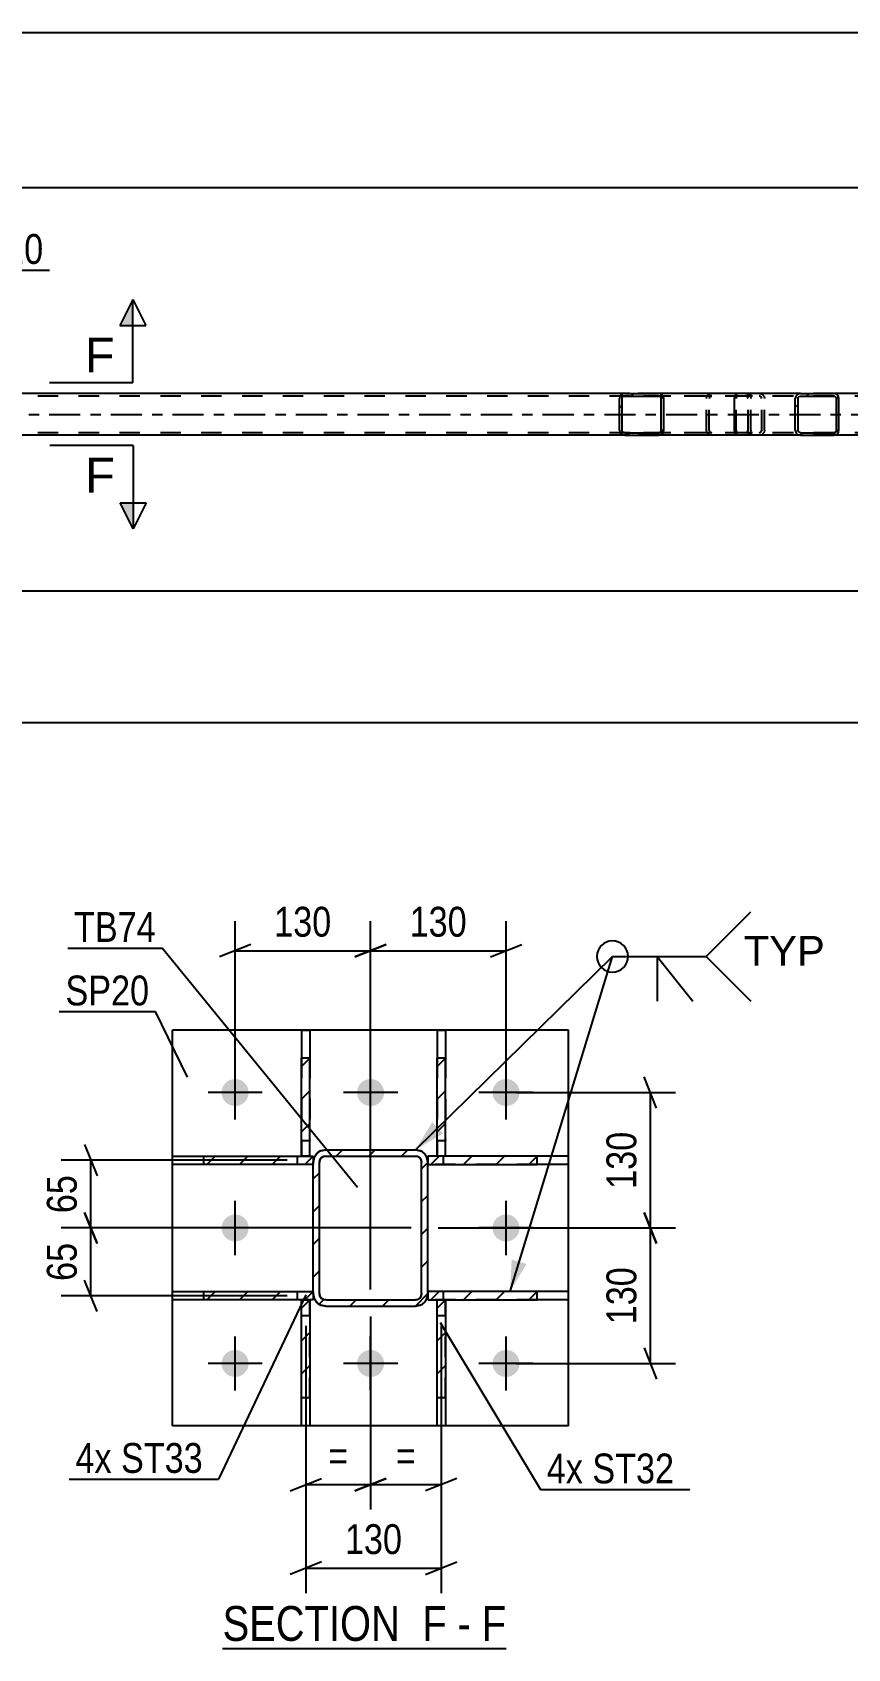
# Model space of a CAD drawing. Header units: millimetres. Extents: x 0 to 841, y 0 to 594.
# Drawn here: x 269.9 to 348.2, y 91.4 to 246.5 of the extents above; entities that cross this region are included whole.
import ezdxf

# ---------------------------------------------------------------- set-up
doc = ezdxf.new("R2010")
doc.units = ezdxf.units.MM
doc.linetypes.add('DXK_LINE_DOT2', pattern=[3.9198, 1.9599, -1.9599])
doc.linetypes.add('DXK_LINE_DOT3', pattern=[5.9187, 2.979, -0.9799, 0.9799, -0.9799])
doc.styles.add('Arial', font='ARIAL.TTF', dxfattribs={"height": 0.2})
doc.styles.add('Arial Narrow', font='ARIALN.TTF', dxfattribs={"height": 0.2})

# ---------------------------------------------------------------- blocks, each defined once
blk = doc.blocks.new('Unknown-122570622-17 - 3462')
at = {"color": 6, "linetype": 'Continuous'}
blk.add_line((288.17, 91.43), (315.39, 91.43), dxfattribs=at)
at = {"color": 0, "linetype": 'Continuous'}
for points in [[(306.28, 92.18), (306.28, 95.68), (288.17, 95.68), (288.17, 92.18)], [(309.67, 92.18), (309.67, 95.68), (307.33, 95.68), (307.33, 92.18)], [(311.99, 92.18), (311.99, 95.68), (310.72, 95.68), (310.72, 92.18)], [(315.39, 92.18), (315.39, 95.68), (313.04, 95.68), (313.04, 92.18)]]:
    blk.add_wipeout(points, dxfattribs=at)
at = {"color": 7, "linetype": 'Continuous', "style": 'Arial Narrow'}
for s, p in [('SECTION ', (288.17, 92.18)), ('F', (307.33, 92.18)), ('F', (313.04, 92.18)), ('-', (310.72, 92.18))]:
    blk.add_text(s, height=3.34, dxfattribs=at).set_placement(p)
blk = doc.blocks.new('Part-122570622-7239 - 7169')
at = {"linetype": 'Continuous'}
h = blk.add_hatch(dxfattribs=at)
h.set_pattern_fill('', scale=0.7, style=0, pattern_type=0)
h.set_pattern_definition([(45, (330.468, 211.5793), (-1.57154, 1.57154), [])])
h.paths.add_polyline_path([(330.51, 211.4), (330.47, 211.58), (330.36, 211.73), (330.19, 211.84), (330, 211.88), (326.76, 211.88), (326.57, 211.84), (326.4, 211.73), (326.29, 211.58), (326.25, 211.4), (326.25, 208.36), (326.29, 208.17), (326.4, 208.02), (326.57, 207.91), (326.76, 207.88), (330, 207.88), (330.19, 207.91), (330.36, 208.02), (330.47, 208.17), (330.51, 208.36)])
h.paths.add_polyline_path([(330.23, 208.26), (330.18, 208.19), (330.09, 208.13), (330, 208.12), (326.76, 208.12), (326.66, 208.13), (326.58, 208.19), (326.52, 208.26), (326.51, 208.36), (326.51, 211.4), (326.52, 211.49), (326.58, 211.57), (326.66, 211.62), (326.76, 211.64), (330, 211.64), (330.09, 211.62), (330.18, 211.57), (330.23, 211.49), (330.25, 211.4), (330.25, 208.36)])
at = {"color": 2, "linetype": 'Continuous'}
for p, q in [((326.29, 211.58), (326.25, 211.4)), ((326.25, 208.36), (326.25, 211.4)), ((326.51, 211.4), (326.52, 211.49)), ((326.51, 208.36), (326.51, 211.4)), ((326.52, 211.49), (326.58, 211.57)), ((326.76, 211.88), (326.57, 211.84)), ((326.58, 211.57), (326.66, 211.62)), ((326.66, 211.62), (326.76, 211.64)), ((326.76, 211.88), (330, 211.88)), ((326.76, 211.64), (330, 211.64)), ((337.58, 211.88), (330, 211.88)), ((330.19, 211.84), (330, 211.88)), ((330, 211.64), (330.09, 211.62)), ((330.09, 211.62), (330.18, 211.57)), ((330.18, 211.57), (330.23, 211.49)), ((330.23, 211.49), (330.25, 211.4)), ((330.25, 208.36), (330.25, 211.4)), ((330.51, 211.4), (330.47, 211.58)), ((330.51, 208.36), (330.51, 211.4)), ((326.25, 208.36), (326.29, 208.17)), ((326.52, 208.26), (326.51, 208.36)), ((326.58, 208.19), (326.52, 208.26)), ((326.57, 207.91), (326.76, 207.88)), ((326.66, 208.13), (326.58, 208.19)), ((326.76, 208.12), (326.66, 208.13)), ((326.76, 208.12), (330, 208.12)), ((326.76, 207.88), (330, 207.88)), ((330.09, 208.13), (330, 208.12)), ((330, 207.88), (330.19, 207.91)), ((337.58, 207.88), (330, 207.88)), ((330.18, 208.19), (330.09, 208.13)), ((330.23, 208.26), (330.18, 208.19)), ((330.25, 208.36), (330.23, 208.26)), ((330.47, 208.17), (330.51, 208.36))]:
    blk.add_line(p, q, dxfattribs=at)
at = {"color": 7, "linetype": 'DXK_LINE_DOT2'}
for p, q in [((330, 211.88), (326.76, 211.88)), ((338.35, 211.64), (326.76, 211.64)), ((334.6, 211.4), (334.64, 211.58)), ((334.6, 208.36), (334.6, 211.4)), ((334.87, 211.49), (334.85, 211.4)), ((334.85, 208.36), (334.85, 211.4)), ((334.93, 211.57), (334.87, 211.49)), ((334.91, 211.84), (335.11, 211.88)), ((334.93, 211.57), (334.95, 211.58)), ((334.95, 211.58), (335.01, 211.62)), ((335.01, 211.62), (335.11, 211.64)), ((338.35, 211.88), (337.58, 211.88)), ((338.35, 211.88), (338.54, 211.84)), ((338.44, 211.62), (338.35, 211.64)), ((338.53, 211.57), (338.44, 211.62)), ((338.58, 211.49), (338.53, 211.57)), ((338.6, 211.4), (338.58, 211.49)), ((338.6, 208.36), (338.6, 211.4)), ((338.82, 211.58), (338.86, 211.4)), ((338.86, 208.36), (338.86, 211.4)), ((338.35, 208.12), (326.76, 208.12)), ((330, 207.88), (326.76, 207.88)), ((334.64, 208.17), (334.6, 208.36)), ((334.85, 208.36), (334.87, 208.26)), ((334.87, 208.26), (334.93, 208.19)), ((335.11, 207.88), (334.91, 207.91)), ((334.93, 208.19), (334.95, 208.17)), ((334.95, 208.17), (335.01, 208.13)), ((335.01, 208.13), (335.11, 208.12)), ((338.35, 207.88), (337.58, 207.88)), ((338.35, 208.12), (338.44, 208.13)), ((338.54, 207.91), (338.35, 207.88)), ((338.44, 208.13), (338.53, 208.19)), ((338.53, 208.19), (338.58, 208.26)), ((338.58, 208.26), (338.6, 208.36)), ((338.86, 208.36), (338.82, 208.17))]:
    blk.add_line(p, q, dxfattribs=at)
at = {"color": 2, "linetype": 'Continuous'}
for centre, start, end in [((326.74, 211.37), 110.7583, 155.68), ((330.02, 211.37), 24.32, 69.2417), ((326.74, 208.38), 204.32, 249.2417), ((330.02, 208.38), 290.7583, 335.68)]:
    blk.add_arc(centre, 0.496, start, end, dxfattribs=at)
at = {"color": 7, "linetype": 'DXK_LINE_DOT2'}
for centre, start, end in [((335.09, 211.37), 110.7583, 155.68), ((338.36, 211.37), 24.32, 69.2417), ((335.09, 208.38), 204.32, 249.2417), ((338.36, 208.38), 290.7583, 335.68)]:
    blk.add_arc(centre, 0.496, start, end, dxfattribs=at)
blk = doc.blocks.new('Part-122570622-7320 - 7169')
at = {"color": 7, "linetype": 'DXK_LINE_DOT2'}
for p, q in [((774.13, 211.64), (111.73, 211.64)), ((346.82, 211.88), (326.76, 211.88)), ((774.13, 208.12), (111.73, 208.12)), ((346.82, 207.88), (326.76, 207.88))]:
    blk.add_line(p, q, dxfattribs=at)
at = {"color": 2, "linetype": 'Continuous'}
for p, q in [((326.76, 211.88), (261.69, 211.88)), ((411.9, 211.88), (346.82, 211.88)), ((326.76, 207.88), (261.69, 207.88)), ((411.9, 207.88), (346.82, 207.88))]:
    blk.add_line(p, q, dxfattribs=at)
at = {"color": 7, "linetype": 'DXK_LINE_DOT3'}
blk.add_line((111.73, 209.88), (774.13, 209.88), dxfattribs=at)
blk = doc.blocks.new('Part-122570622-7378 - 7169')
at = {"linetype": 'Continuous'}
h = blk.add_hatch(dxfattribs=at)
h.set_pattern_fill('', scale=0.7, style=0, pattern_type=0)
h.set_pattern_definition([(45, (347.286, 211.5793), (-1.57154, 1.57154), [])])
h.paths.add_polyline_path([(347.32, 211.4), (347.29, 211.58), (347.18, 211.73), (347.01, 211.84), (346.82, 211.88), (343.64, 211.88), (343.44, 211.84), (343.28, 211.73), (343.17, 211.58), (343.13, 211.4), (343.13, 208.36), (343.17, 208.17), (343.28, 208.02), (343.44, 207.91), (343.64, 207.88), (346.82, 207.88), (347.01, 207.91), (347.18, 208.02), (347.29, 208.17), (347.32, 208.36)])
h.paths.add_polyline_path([(347.05, 208.26), (347, 208.19), (346.92, 208.13), (346.82, 208.12), (343.64, 208.12), (343.54, 208.13), (343.46, 208.19), (343.41, 208.26), (343.39, 208.36), (343.39, 211.4), (343.41, 211.49), (343.46, 211.57), (343.54, 211.62), (343.64, 211.64), (346.82, 211.64), (346.92, 211.62), (347, 211.57), (347.05, 211.49), (347.07, 211.4), (347.07, 208.36)])
at = {"color": 2, "linetype": 'Continuous'}
for p, q in [((337.31, 211.4), (337.33, 211.58)), ((337.31, 208.36), (337.31, 211.4)), ((337.33, 211.58), (337.39, 211.73)), ((337.39, 211.73), (337.48, 211.84)), ((337.48, 211.84), (337.58, 211.88)), ((343.64, 211.88), (337.58, 211.88)), ((343.17, 211.58), (343.13, 211.4)), ((343.13, 208.36), (343.13, 211.4)), ((343.39, 211.4), (343.41, 211.49)), ((343.39, 208.36), (343.39, 211.4)), ((343.41, 211.49), (343.46, 211.57)), ((343.64, 211.88), (343.44, 211.84)), ((343.46, 211.57), (343.54, 211.62)), ((343.54, 211.62), (343.64, 211.64)), ((343.64, 211.88), (346.82, 211.88)), ((343.64, 211.64), (346.82, 211.64)), ((347.01, 211.84), (346.82, 211.88)), ((346.82, 211.64), (346.92, 211.62)), ((346.92, 211.62), (347, 211.57)), ((347, 211.57), (347.05, 211.49)), ((347.05, 211.49), (347.07, 211.4)), ((347.07, 208.36), (347.07, 211.4)), ((347.32, 211.4), (347.29, 211.58)), ((347.32, 208.36), (347.32, 211.4)), ((337.33, 208.17), (337.31, 208.36)), ((337.39, 208.02), (337.33, 208.17)), ((337.48, 207.91), (337.39, 208.02)), ((337.58, 207.88), (337.48, 207.91)), ((343.64, 207.88), (337.58, 207.88)), ((343.13, 208.36), (343.17, 208.17)), ((343.41, 208.26), (343.39, 208.36)), ((343.46, 208.19), (343.41, 208.26)), ((343.44, 207.91), (343.64, 207.88)), ((343.54, 208.13), (343.46, 208.19)), ((343.64, 208.12), (343.54, 208.13)), ((343.64, 208.12), (346.82, 208.12)), ((343.64, 207.88), (346.82, 207.88)), ((346.92, 208.13), (346.82, 208.12)), ((346.82, 207.88), (347.01, 207.91)), ((347, 208.19), (346.92, 208.13)), ((347.05, 208.26), (347, 208.19)), ((347.07, 208.36), (347.05, 208.26)), ((347.29, 208.17), (347.32, 208.36))]:
    blk.add_line(p, q, dxfattribs=at)
at = {"color": 7, "linetype": 'DXK_LINE_DOT2'}
for p, q in [((337.45, 211.49), (337.44, 211.4)), ((337.44, 208.36), (337.44, 211.4)), ((337.48, 211.57), (337.45, 211.49)), ((337.53, 211.62), (337.48, 211.57)), ((337.58, 211.64), (337.53, 211.62)), ((346.82, 211.64), (337.58, 211.64)), ((338.86, 211.64), (338.86, 211.88)), ((339.67, 211.88), (339.86, 211.84)), ((339.77, 211.62), (339.67, 211.64)), ((339.85, 211.57), (339.77, 211.62)), ((339.9, 211.49), (339.85, 211.57)), ((339.92, 211.4), (339.9, 211.49)), ((339.92, 208.36), (339.92, 211.4)), ((340.14, 211.58), (340.17, 211.4)), ((340.17, 208.36), (340.17, 211.4)), ((346.82, 211.88), (343.64, 211.88)), ((337.44, 208.36), (337.45, 208.26)), ((337.45, 208.26), (337.48, 208.19)), ((337.48, 208.19), (337.53, 208.13)), ((337.53, 208.13), (337.58, 208.12)), ((346.82, 208.12), (337.58, 208.12)), ((338.86, 207.88), (338.86, 208.12)), ((339.67, 208.12), (339.77, 208.13)), ((339.86, 207.91), (339.67, 207.88)), ((339.77, 208.13), (339.85, 208.19)), ((339.85, 208.19), (339.9, 208.26)), ((339.9, 208.26), (339.92, 208.36)), ((340.17, 208.36), (340.14, 208.17)), ((346.82, 207.88), (343.64, 207.88))]:
    blk.add_line(p, q, dxfattribs=at)
for centre, start, end in [((339.69, 211.38), 23.8494, 68.8059), ((339.69, 208.37), 291.1941, 336.1506)]:
    blk.add_arc(centre, 0.492, start, end, dxfattribs=at)
at = {"color": 2, "linetype": 'Continuous'}
for centre, start, end in [((343.62, 211.38), 111.1941, 156.1506), ((346.84, 211.38), 23.8494, 68.8059), ((343.62, 208.37), 203.8494, 248.8059), ((346.84, 208.37), 291.1941, 336.1506)]:
    blk.add_arc(centre, 0.492, start, end, dxfattribs=at)
blk = doc.blocks.new('Part-122570622-3595 - 3462')
at = {"linetype": 'Continuous'}
h = blk.add_hatch(dxfattribs=at)
h.set_pattern_fill('', scale=0.7, style=0, pattern_type=0)
h.set_pattern_definition([(45, (296.866, 138.696), (-1.57154, 1.57154), [])])
h.paths.add_polyline_path([(296.87, 137.9), (296.87, 138.7), (286.37, 138.7), (286.37, 137.9)])
at = {"color": 2, "linetype": 'Continuous'}
for p, q in [((283.37, 137.9), (283.37, 138.7)), ((283.37, 138.7), (286.37, 138.7)), ((286.37, 138.7), (296.87, 138.7)), ((286.37, 137.9), (286.37, 138.7)), ((296.87, 138.7), (296.87, 137.9)), ((286.37, 137.9), (283.37, 137.9)), ((296.87, 137.9), (286.37, 137.9))]:
    blk.add_line(p, q, dxfattribs=at)
at = {"color": 7, "linetype": 'DXK_LINE_DOT2'}
for p, q in [((286.37, 138.7), (296.87, 138.7)), ((295.37, 137.9), (295.37, 138.7)), ((296.87, 138.7), (296.87, 137.9)), ((296.87, 137.9), (286.37, 137.9))]:
    blk.add_line(p, q, dxfattribs=at)
blk = doc.blocks.new('Part-122570622-3542 - 3462')
at = {"color": 2, "linetype": 'Continuous'}
for p, q in [((283.37, 112.8), (283.37, 150.8)), ((321.37, 150.8), (283.37, 150.8)), ((321.37, 112.8), (321.37, 150.8)), ((321.37, 112.8), (283.37, 112.8))]:
    blk.add_line(p, q, dxfattribs=at)
blk = doc.blocks.new('Part-122570622-3485 - 3462')
at = {"linetype": 'Continuous'}
h = blk.add_hatch(dxfattribs=at)
h.set_pattern_fill('', scale=0.7, style=0, pattern_type=0)
h.set_pattern_definition([(45, (309.5505, 124.906), (-1.57154, 1.57154), [])])
h.paths.add_polyline_path([(309.55, 115.49), (309.55, 124.91), (308.75, 124.91), (308.75, 115.49)])
at = {"color": 7, "linetype": 'DXK_LINE_DOT2'}
for p, q in [((308.75, 123.41), (308.75, 124.91)), ((308.75, 124.91), (309.55, 124.91)), ((309.55, 115.49), (309.55, 124.91)), ((308.75, 123.41), (309.55, 123.41)), ((308.75, 115.49), (308.75, 123.41))]:
    blk.add_line(p, q, dxfattribs=at)
at = {"color": 2, "linetype": 'Continuous'}
for p, q in [((308.75, 115.49), (308.75, 124.91)), ((308.75, 124.91), (309.55, 124.91)), ((309.55, 124.91), (309.55, 115.49)), ((308.75, 112.8), (308.75, 115.49)), ((309.55, 115.49), (308.75, 115.49)), ((309.55, 115.49), (309.55, 112.8)), ((309.55, 112.8), (308.75, 112.8))]:
    blk.add_line(p, q, dxfattribs=at)
blk = doc.blocks.new('Part-122570622-3522 - 3462')
at = {"linetype": 'Continuous'}
h = blk.add_hatch(dxfattribs=at)
h.set_pattern_fill('', scale=0.7, style=0, pattern_type=0)
h.set_pattern_definition([(45, (318.3643, 138.6962), (-1.57154, 1.57154), [])])
h.paths.add_polyline_path([(318.36, 137.9), (318.36, 138.7), (307.87, 138.7), (307.87, 137.9)])
at = {"color": 7, "linetype": 'DXK_LINE_DOT2'}
for p, q in [((318.36, 138.7), (307.87, 138.7)), ((307.87, 138.7), (307.87, 137.9)), ((309.37, 137.9), (309.37, 138.7)), ((318.36, 137.9), (307.87, 137.9))]:
    blk.add_line(p, q, dxfattribs=at)
at = {"color": 2, "linetype": 'Continuous'}
for p, q in [((318.36, 138.7), (307.87, 138.7)), ((307.87, 138.7), (307.87, 137.9)), ((321.37, 138.7), (318.36, 138.7)), ((318.36, 137.9), (318.36, 138.7)), ((321.37, 137.9), (321.37, 138.7)), ((307.87, 137.9), (318.36, 137.9)), ((321.37, 137.9), (318.36, 137.9))]:
    blk.add_line(p, q, dxfattribs=at)
blk = doc.blocks.new('Part-122570622-3490 - 3462')
at = {"linetype": 'Continuous'}
h = blk.add_hatch(dxfattribs=at)
h.set_pattern_fill('', scale=0.7, style=0, pattern_type=0)
h.set_pattern_definition([(45, (296.551, 124.906), (-1.57154, 1.57154), [])])
h.paths.add_polyline_path([(296.55, 115.49), (296.55, 124.91), (295.75, 124.91), (295.75, 115.49)])
at = {"color": 7, "linetype": 'DXK_LINE_DOT2'}
for p, q in [((295.75, 123.41), (295.75, 124.91)), ((295.75, 124.91), (296.55, 124.91)), ((296.55, 115.49), (296.55, 124.91)), ((295.75, 123.41), (296.55, 123.41)), ((295.75, 115.49), (295.75, 123.41))]:
    blk.add_line(p, q, dxfattribs=at)
at = {"color": 2, "linetype": 'Continuous'}
for p, q in [((295.75, 115.49), (295.75, 124.91)), ((295.75, 124.91), (296.55, 124.91)), ((296.55, 124.91), (296.55, 115.49)), ((295.75, 112.8), (295.75, 115.49)), ((296.55, 115.49), (295.75, 115.49)), ((296.55, 115.49), (296.55, 112.8)), ((296.55, 112.8), (295.75, 112.8))]:
    blk.add_line(p, q, dxfattribs=at)
blk = doc.blocks.new('Part-122570622-3547 - 3462')
at = {"linetype": 'Continuous'}
h = blk.add_hatch(dxfattribs=at)
h.set_pattern_fill('', scale=0.7, style=0, pattern_type=0)
h.set_pattern_definition([(45, (307.866, 125.4987), (-1.57154, 1.57154), [])])
h.paths.add_polyline_path([(307.77, 125.04), (307.87, 125.5), (307.87, 138.1), (307.77, 138.56), (307.51, 138.95), (307.13, 139.21), (306.67, 139.3), (298.07, 139.3), (297.61, 139.21), (297.22, 138.95), (296.96, 138.56), (296.87, 138.1), (296.87, 125.5), (296.96, 125.04), (297.22, 124.65), (297.61, 124.39), (298.07, 124.3), (306.67, 124.3), (307.13, 124.39), (307.51, 124.65)])
h.paths.add_polyline_path([(306.9, 124.94), (306.67, 124.9), (298.07, 124.9), (297.84, 124.94), (297.64, 125.07), (297.51, 125.27), (297.47, 125.5), (297.47, 138.1), (297.51, 138.33), (297.64, 138.52), (297.84, 138.65), (298.07, 138.7), (306.67, 138.7), (306.9, 138.65), (307.09, 138.52), (307.22, 138.33), (307.27, 138.1), (307.27, 125.5), (307.22, 125.27), (307.09, 125.07)])
at = {"color": 7, "linetype": 'DXK_LINE_DOT2'}
for p, q in [((296.87, 138.1), (296.96, 138.56)), ((296.87, 125.5), (296.87, 138.1)), ((297.51, 138.33), (297.47, 138.1)), ((297.47, 125.5), (297.47, 138.1)), ((297.64, 138.52), (297.51, 138.33)), ((297.61, 139.21), (298.07, 139.3)), ((297.84, 138.65), (297.64, 138.52)), ((298.07, 138.7), (297.84, 138.65)), ((298.07, 139.3), (306.67, 139.3)), ((298.07, 138.7), (306.67, 138.7)), ((306.67, 139.3), (307.13, 139.21)), ((306.9, 138.65), (306.67, 138.7)), ((307.09, 138.52), (306.9, 138.65)), ((307.22, 138.33), (307.09, 138.52)), ((307.27, 138.1), (307.22, 138.33)), ((307.27, 125.5), (307.27, 138.1)), ((307.77, 138.56), (307.87, 138.1)), ((307.87, 125.5), (307.87, 138.1)), ((296.96, 125.04), (296.87, 125.5)), ((297.47, 125.5), (297.51, 125.27)), ((297.51, 125.27), (297.64, 125.07)), ((298.07, 124.3), (297.61, 124.39)), ((297.64, 125.07), (297.84, 124.94)), ((297.84, 124.94), (298.07, 124.9)), ((298.07, 124.9), (306.67, 124.9)), ((298.07, 124.3), (306.67, 124.3)), ((306.67, 124.9), (306.9, 124.94)), ((307.13, 124.39), (306.67, 124.3)), ((306.9, 124.94), (307.09, 125.07)), ((307.09, 125.07), (307.22, 125.27)), ((307.22, 125.27), (307.27, 125.5)), ((307.87, 125.5), (307.77, 125.04))]:
    blk.add_line(p, q, dxfattribs=at)
at = {"color": 2, "linetype": 'Continuous'}
for p, q in [((296.96, 138.56), (296.87, 138.1)), ((296.87, 125.5), (296.87, 138.1)), ((297.47, 138.1), (297.51, 138.33)), ((297.47, 125.5), (297.47, 138.1)), ((297.51, 138.33), (297.64, 138.52)), ((298.07, 139.3), (297.61, 139.21)), ((297.64, 138.52), (297.84, 138.65)), ((297.84, 138.65), (298.07, 138.7)), ((298.07, 139.3), (306.67, 139.3)), ((298.07, 138.7), (306.67, 138.7)), ((307.13, 139.21), (306.67, 139.3)), ((306.67, 138.7), (306.9, 138.65)), ((306.9, 138.65), (307.09, 138.52)), ((307.09, 138.52), (307.22, 138.33)), ((307.22, 138.33), (307.27, 138.1)), ((307.27, 125.5), (307.27, 138.1)), ((307.87, 138.1), (307.77, 138.56)), ((307.87, 125.5), (307.87, 138.1)), ((296.87, 125.5), (296.96, 125.04)), ((297.51, 125.27), (297.47, 125.5)), ((297.64, 125.07), (297.51, 125.27)), ((297.61, 124.39), (298.07, 124.3)), ((297.84, 124.94), (297.64, 125.07)), ((298.07, 124.9), (297.84, 124.94)), ((298.07, 124.9), (306.67, 124.9)), ((298.07, 124.3), (306.67, 124.3)), ((306.9, 124.94), (306.67, 124.9)), ((306.67, 124.3), (307.13, 124.39)), ((307.09, 125.07), (306.9, 124.94)), ((307.22, 125.27), (307.09, 125.07)), ((307.27, 125.5), (307.22, 125.27)), ((307.77, 125.04), (307.87, 125.5))]:
    blk.add_line(p, q, dxfattribs=at)
at = {"color": 7, "linetype": 'DXK_LINE_DOT3'}
blk.add_line((302.37, 131.8), (302.37, 131.8), dxfattribs=at)
at = {"color": 7, "linetype": 'DXK_LINE_DOT2'}
for centre, start, end in [((298.07, 138.1), 112.5, 157.5), ((306.67, 138.1), 22.5, 67.5), ((298.07, 125.5), 202.5, 247.5), ((306.67, 125.5), 292.5, 337.5)]:
    blk.add_arc(centre, 1.2, start, end, dxfattribs=at)
at = {"color": 2, "linetype": 'Continuous'}
for centre, start, end in [((298.07, 138.1), 112.5, 157.5), ((306.67, 138.1), 22.5, 67.5), ((298.07, 125.5), 202.5, 247.5), ((306.67, 125.5), 292.5, 337.5)]:
    blk.add_arc(centre, 1.2, start, end, dxfattribs=at)
blk = doc.blocks.new('Part-122570622-3562 - 3462')
at = {"linetype": 'Continuous'}
h = blk.add_hatch(dxfattribs=at)
h.set_pattern_fill('', scale=0.7, style=0, pattern_type=0)
h.set_pattern_definition([(45, (296.866, 125.696), (-1.57154, 1.57154), [])])
h.paths.add_polyline_path([(296.87, 124.9), (296.87, 125.7), (286.37, 125.7), (286.37, 124.9)])
at = {"color": 2, "linetype": 'Continuous'}
for p, q in [((283.37, 124.9), (283.37, 125.7)), ((283.37, 125.7), (286.37, 125.7)), ((286.37, 125.7), (296.87, 125.7)), ((286.37, 124.9), (286.37, 125.7)), ((296.87, 125.7), (296.87, 124.9)), ((286.37, 124.9), (283.37, 124.9)), ((296.87, 124.9), (286.37, 124.9))]:
    blk.add_line(p, q, dxfattribs=at)
at = {"color": 7, "linetype": 'DXK_LINE_DOT2'}
for p, q in [((286.37, 125.7), (296.87, 125.7)), ((295.37, 124.9), (295.37, 125.7)), ((296.87, 125.7), (296.87, 124.9)), ((296.87, 124.9), (286.37, 124.9))]:
    blk.add_line(p, q, dxfattribs=at)
blk = doc.blocks.new('Part-122570622-3569 - 3462')
at = {"linetype": 'Continuous'}
h = blk.add_hatch(dxfattribs=at)
h.set_pattern_fill('', scale=0.7, style=0, pattern_type=0)
h.set_pattern_definition([(45, (309.55, 148.1082), (-1.57154, 1.57154), [])])
h.paths.add_polyline_path([(309.55, 138.71), (309.55, 148.11), (308.75, 148.11), (308.75, 138.71)])
at = {"color": 2, "linetype": 'Continuous'}
for p, q in [((308.75, 150.8), (308.75, 148.11)), ((308.75, 150.8), (309.55, 150.8)), ((309.55, 150.8), (309.55, 148.11)), ((308.75, 138.71), (308.75, 148.11)), ((309.55, 148.11), (308.75, 148.11)), ((309.55, 138.71), (309.55, 148.11)), ((308.75, 138.71), (309.55, 138.71))]:
    blk.add_line(p, q, dxfattribs=at)
at = {"color": 7, "linetype": 'DXK_LINE_DOT2'}
for p, q in [((308.75, 148.11), (308.75, 138.71)), ((309.55, 148.11), (309.55, 140.21)), ((308.75, 140.21), (309.55, 140.21)), ((309.55, 138.71), (309.55, 140.21)), ((308.75, 138.71), (309.55, 138.71))]:
    blk.add_line(p, q, dxfattribs=at)
blk = doc.blocks.new('Part-122570622-3574 - 3462')
at = {"linetype": 'Continuous'}
h = blk.add_hatch(dxfattribs=at)
h.set_pattern_fill('', scale=0.7, style=0, pattern_type=0)
h.set_pattern_definition([(45, (296.5506, 148.1083), (-1.57154, 1.57154), [])])
h.paths.add_polyline_path([(296.55, 138.71), (296.55, 148.11), (295.75, 148.11), (295.75, 138.71)])
at = {"color": 2, "linetype": 'Continuous'}
for p, q in [((295.75, 150.8), (295.75, 148.11)), ((295.75, 150.8), (296.55, 150.8)), ((296.55, 150.8), (296.55, 148.11)), ((295.75, 138.71), (295.75, 148.11)), ((296.55, 148.11), (295.75, 148.11)), ((296.55, 138.71), (296.55, 148.11)), ((295.75, 138.71), (296.55, 138.71))]:
    blk.add_line(p, q, dxfattribs=at)
at = {"color": 7, "linetype": 'DXK_LINE_DOT2'}
for p, q in [((295.75, 148.11), (295.75, 138.71)), ((296.55, 148.11), (296.55, 140.21)), ((295.75, 140.21), (296.55, 140.21)), ((296.55, 138.71), (296.55, 140.21)), ((295.75, 138.71), (296.55, 138.71))]:
    blk.add_line(p, q, dxfattribs=at)
blk = doc.blocks.new('Part-122570622-3583 - 3462')
at = {"linetype": 'Continuous'}
h = blk.add_hatch(dxfattribs=at)
h.set_pattern_fill('', scale=0.7, style=0, pattern_type=0)
h.set_pattern_definition([(45, (318.3643, 125.6962), (-1.57154, 1.57154), [])])
h.paths.add_polyline_path([(318.36, 124.9), (318.36, 125.7), (307.87, 125.7), (307.87, 124.9)])
at = {"color": 7, "linetype": 'DXK_LINE_DOT2'}
for p, q in [((318.36, 125.7), (307.87, 125.7)), ((307.87, 125.7), (307.87, 124.9)), ((309.37, 124.9), (309.37, 125.7)), ((318.36, 124.9), (307.87, 124.9))]:
    blk.add_line(p, q, dxfattribs=at)
at = {"color": 2, "linetype": 'Continuous'}
for p, q in [((318.36, 125.7), (307.87, 125.7)), ((307.87, 125.7), (307.87, 124.9)), ((321.37, 125.7), (318.36, 125.7)), ((318.36, 124.9), (318.36, 125.7)), ((321.37, 124.9), (321.37, 125.7)), ((307.87, 124.9), (318.36, 124.9)), ((321.37, 124.9), (318.36, 124.9))]:
    blk.add_line(p, q, dxfattribs=at)
blk = doc.blocks.new('Bolt-122570622-3637 - 3462')
at = {"linetype": 'Continuous'}
for points in [[(288.07, 144.8, -1), (290.67, 144.8, -1)], [(301.07, 144.8, -1), (303.67, 144.8, -1)], [(314.07, 144.8, -1), (316.67, 144.8, -1)], [(288.07, 131.8, -1), (290.67, 131.8, -1)], [(314.07, 131.8, -1), (316.67, 131.8, -1)], [(288.07, 118.8, -1), (290.67, 118.8, -1)], [(301.07, 118.8, -1), (303.67, 118.8, -1)], [(314.07, 118.8, -1), (316.67, 118.8, -1)]]:
    blk.add_hatch(color=1, dxfattribs=at).paths.add_polyline_path(points)
at = {"color": 1, "linetype": 'Continuous'}
for p, q in [((289.37, 142.2), (289.37, 147.4)), ((302.37, 142.2), (302.37, 147.4)), ((315.37, 142.2), (315.37, 147.4)), ((291.97, 144.8), (286.77, 144.8)), ((304.97, 144.8), (299.77, 144.8)), ((317.97, 144.8), (312.77, 144.8)), ((289.37, 129.2), (289.37, 134.4)), ((315.37, 129.2), (315.37, 134.4)), ((291.97, 131.8), (286.77, 131.8)), ((317.97, 131.8), (312.77, 131.8)), ((289.37, 116.2), (289.37, 121.4)), ((302.37, 116.2), (302.37, 121.4)), ((315.37, 116.2), (315.37, 121.4)), ((291.97, 118.8), (286.77, 118.8)), ((304.97, 118.8), (299.77, 118.8)), ((317.97, 118.8), (312.77, 118.8))]:
    blk.add_line(p, q, dxfattribs=at)
blk = doc.blocks.new('StraightDimension-122570622-7607 - 7169')
at = {"color": 7, "linetype": 'Continuous'}
blk.add_line((250.12, 192.95), (505.52, 192.95), dxfattribs=at)
blk = doc.blocks.new('StraightDimension-122570622-11286 - 7169')
at = {"color": 7, "linetype": 'Continuous'}
blk.add_line((101.51, 246.54), (784.35, 246.54), dxfattribs=at)
blk = doc.blocks.new('StraightDimension-122570622-19241 - 7169')
at = {"color": 7, "linetype": 'Continuous'}
blk.add_line((100.87, 180.3), (784.99, 180.3), dxfattribs=at)
blk = doc.blocks.new('StraightDimension-122570622-19254 - 7169')
at = {"color": 7, "linetype": 'Continuous'}
blk.add_line((250.12, 231.65), (505.52, 231.65), dxfattribs=at)
blk = doc.blocks.new('StraightDimension-122570622-3706 - 3462')
at = {"color": 7, "linetype": 'Continuous'}
for p, q in [((296.15, 122.41), (296.15, 96.76)), ((309.15, 122.41), (309.15, 96.76)), ((297.65, 99.76), (294.65, 98.56)), ((307.65, 98.56), (310.65, 99.76)), ((296.15, 99.16), (309.15, 99.16))]:
    blk.add_line(p, q, dxfattribs=at)
at = {"color": 0}
blk.add_wipeout([(305.99, 99.91), (305.99, 104.11), (299.31, 104.11), (299.31, 99.91)], dxfattribs=at)
at = {"color": 3, "style": 'Arial Narrow'}
blk.add_text('130', height=2.863, dxfattribs=at).set_placement((299.91, 100.51))
blk = doc.blocks.new('StraightDimension-122570622-3712 - 3462')
at = {"color": 7, "linetype": 'Continuous'}
for p, q in [((289.37, 145.8), (289.37, 161.26)), ((302.37, 125.9), (302.37, 161.26)), ((290.87, 159.01), (287.87, 157.81)), ((289.37, 158.41), (302.37, 158.41)), ((300.87, 157.81), (303.87, 159.01))]:
    blk.add_line(p, q, dxfattribs=at)
at = {"color": 0}
blk.add_wipeout([(299.21, 159.16), (299.21, 163.36), (292.52, 163.36), (292.52, 159.16)], dxfattribs=at)
at = {"color": 3, "style": 'Arial Narrow'}
blk.add_text('130', height=2.863, dxfattribs=at).set_placement((293.12, 159.76))
blk = doc.blocks.new('StraightDimension-122570622-3725 - 3462')
at = {"color": 7, "linetype": 'Continuous'}
for p, q in [((302.37, 125.9), (302.37, 161.26)), ((315.37, 145.8), (315.37, 161.26)), ((303.87, 159.01), (300.87, 157.81)), ((302.37, 158.41), (315.37, 158.41)), ((313.87, 157.81), (316.87, 159.01))]:
    blk.add_line(p, q, dxfattribs=at)
at = {"color": 0}
blk.add_wipeout([(312.21, 159.16), (312.21, 163.36), (305.52, 163.36), (305.52, 159.16)], dxfattribs=at)
at = {"color": 3, "style": 'Arial Narrow'}
blk.add_text('130', height=2.863, dxfattribs=at).set_placement((306.12, 159.76))
blk = doc.blocks.new('StraightDimension-122570622-3738 - 3462')
at = {"color": 7, "linetype": 'Continuous'}
for p, q in [((274.92, 133.3), (276.12, 130.3)), ((306.27, 131.8), (272.67, 131.8)), ((275.52, 125.3), (275.52, 131.8)), ((276.12, 123.8), (274.92, 126.8)), ((294.37, 125.3), (272.67, 125.3))]:
    blk.add_line(p, q, dxfattribs=at)
at = {"color": 0}
blk.add_wipeout([(274.77, 130.98), (270.57, 130.98), (270.57, 126.12), (274.77, 126.12)], dxfattribs=at)
at = {"color": 3, "style": 'Arial Narrow'}
blk.add_text('65', height=2.863, rotation=90.0002, dxfattribs=at).set_placement((274.17, 126.72))
blk = doc.blocks.new('StraightDimension-122570622-3747 - 3462')
at = {"color": 7, "linetype": 'Continuous'}
for p, q in [((274.92, 139.8), (276.12, 136.8)), ((294.37, 138.3), (272.67, 138.3)), ((275.52, 131.8), (275.52, 138.3)), ((276.12, 130.3), (274.92, 133.3)), ((306.27, 131.8), (272.67, 131.8))]:
    blk.add_line(p, q, dxfattribs=at)
at = {"color": 0}
blk.add_wipeout([(274.77, 137.48), (270.57, 137.48), (270.57, 132.62), (274.77, 132.62)], dxfattribs=at)
at = {"color": 3, "style": 'Arial Narrow'}
blk.add_text('65', height=2.863, rotation=90.0002, dxfattribs=at).set_placement((274.17, 133.22))
blk = doc.blocks.new('StraightDimension-122570622-3756 - 3462')
at = {"color": 7, "linetype": 'Continuous'}
for p, q in [((329.82, 143.3), (328.62, 146.3)), ((316.37, 144.8), (331.62, 144.8)), ((329.22, 131.8), (329.22, 144.8)), ((328.62, 133.3), (329.82, 130.3)), ((308.87, 131.8), (331.62, 131.8))]:
    blk.add_line(p, q, dxfattribs=at)
at = {"color": 0}
blk.add_wipeout([(328.47, 141.64), (324.27, 141.64), (324.27, 134.96), (328.47, 134.96)], dxfattribs=at)
at = {"color": 3, "style": 'Arial Narrow'}
blk.add_text('130', height=2.863, rotation=90.0002, dxfattribs=at).set_placement((327.87, 135.56))
blk = doc.blocks.new('StraightDimension-122570622-3766 - 3462')
at = {"color": 7, "linetype": 'Continuous'}
for p, q in [((329.82, 130.3), (328.62, 133.3)), ((308.87, 131.8), (331.62, 131.8)), ((329.22, 118.8), (329.22, 131.8)), ((328.62, 120.3), (329.82, 117.3)), ((316.37, 118.8), (331.62, 118.8))]:
    blk.add_line(p, q, dxfattribs=at)
at = {"color": 0}
blk.add_wipeout([(328.47, 128.64), (324.27, 128.64), (324.27, 121.96), (328.47, 121.96)], dxfattribs=at)
at = {"color": 3, "style": 'Arial Narrow'}
blk.add_text('130', height=2.863, rotation=90.0002, dxfattribs=at).set_placement((327.87, 122.56))
blk = doc.blocks.new('StraightDimension-122570622-3777 - 3462')
at = {"color": 7, "linetype": 'Continuous'}
for p, q in [((302.37, 123.3), (302.37, 104.77)), ((296.15, 111.8), (296.15, 104.77)), ((294.65, 106.57), (297.65, 107.77)), ((296.15, 107.17), (302.37, 107.17)), ((303.87, 107.77), (300.87, 106.57))]:
    blk.add_line(p, q, dxfattribs=at)
at = {"color": 0}
blk.add_wipeout([(300.82, 107.92), (300.82, 112.12), (297.7, 112.12), (297.7, 107.92)], dxfattribs=at)
at = {"color": 3, "style": 'Arial Narrow'}
blk.add_text('=', height=2.86, dxfattribs=at).set_placement((298.3, 108.52))
blk = doc.blocks.new('StraightDimension-122570622-3786 - 3462')
at = {"color": 7, "linetype": 'Continuous'}
for p, q in [((302.37, 123.3), (302.37, 104.77)), ((309.15, 111.8), (309.15, 104.77)), ((300.87, 106.57), (303.87, 107.77)), ((302.37, 107.17), (309.15, 107.17)), ((310.65, 107.77), (307.65, 106.57))]:
    blk.add_line(p, q, dxfattribs=at)
at = {"color": 0}
blk.add_wipeout([(307.32, 107.92), (307.32, 112.12), (304.2, 112.12), (304.2, 107.92)], dxfattribs=at)
at = {"color": 3, "style": 'Arial Narrow'}
blk.add_text('=', height=2.86, dxfattribs=at).set_placement((304.8, 108.52))
blk = doc.blocks.new('Mark-122570622-7413 - 7169')
at = {"color": 0}
blk.add_wipeout([(270.97, 224.32), (270.97, 227.32), (262.93, 227.32), (262.93, 224.32)], dxfattribs=at)
blk.add_wipeout([(270.97, 224.32), (270.97, 227.32), (262.93, 227.32), (262.93, 224.32)], dxfattribs=at)
at = {"color": 30, "linetype": 'Continuous'}
for p, q in [((259.06, 219.88), (262.33, 223.72)), ((262.33, 223.72), (271.57, 223.72))]:
    blk.add_line(p, q, dxfattribs=at)
at = {"color": 3, "style": 'Arial Narrow'}
blk.add_text('SP20', height=2.863, dxfattribs=at).set_placement((262.93, 224.32))
blk = doc.blocks.new('SectionMark-122570622-7654 - 7169')
at = {"linetype": 'Continuous'}
for points in [[(226.1, 218.4), (224.85, 218.4), (224.85, 220.9)], [(279.56, 218.4), (278.31, 218.4), (279.56, 220.9)]]:
    blk.add_hatch(color=6, dxfattribs=at).paths.add_polyline_path(points)
at = {"color": 6, "linetype": 'Continuous'}
for p, q in [((223.6, 218.4), (224.85, 220.9)), ((224.85, 212.9), (224.85, 220.9)), ((224.85, 220.9), (226.1, 218.4)), ((279.56, 220.9), (278.31, 218.4)), ((279.56, 212.9), (279.56, 220.9)), ((279.56, 220.9), (280.81, 218.4)), ((226.1, 218.4), (223.6, 218.4)), ((278.31, 218.4), (280.81, 218.4)), ((224.85, 212.9), (232.85, 212.9)), ((279.56, 212.9), (271.56, 212.9))]:
    blk.add_line(p, q, dxfattribs=at)
at = {"color": 0, "linetype": 'Continuous'}
for points in [[(229.45, 213.9), (229.45, 217.4), (226.6, 217.4), (226.6, 213.9)], [(277.81, 213.9), (277.81, 217.4), (274.96, 217.4), (274.96, 213.9)]]:
    blk.add_wipeout(points, dxfattribs=at)
at = {"color": 3, "linetype": 'Continuous', "style": 'Arial'}
for p in [(226.6, 213.9), (274.96, 213.9)]:
    blk.add_text('F', height=3.34, dxfattribs=at).set_placement(p)
blk = doc.blocks.new('SectionMark-122570622-7658 - 7169')
at = {"linetype": 'Continuous'}
for points in [[(224.07, 201.38), (225.32, 201.38), (224.07, 198.88)], [(278.33, 201.38), (279.58, 201.38), (279.58, 198.88)]]:
    blk.add_hatch(color=6, dxfattribs=at).paths.add_polyline_path(points)
at = {"color": 6, "linetype": 'Continuous'}
for p, q in [((224.07, 206.88), (232.07, 206.88)), ((224.07, 206.88), (224.07, 198.88)), ((279.58, 206.88), (271.58, 206.88)), ((279.58, 206.88), (279.58, 198.88)), ((224.07, 198.88), (222.82, 201.38)), ((225.32, 201.38), (222.82, 201.38)), ((224.07, 198.88), (225.32, 201.38)), ((278.33, 201.38), (280.83, 201.38)), ((279.58, 198.88), (278.33, 201.38)), ((280.83, 201.38), (279.58, 198.88))]:
    blk.add_line(p, q, dxfattribs=at)
at = {"color": 0, "linetype": 'Continuous'}
for points in [[(228.67, 202.38), (228.67, 205.88), (225.82, 205.88), (225.82, 202.38)], [(277.83, 202.38), (277.83, 205.88), (274.98, 205.88), (274.98, 202.38)]]:
    blk.add_wipeout(points, dxfattribs=at)
at = {"color": 3, "linetype": 'Continuous', "style": 'Arial'}
for p in [(225.82, 202.38), (274.98, 202.38)]:
    blk.add_text('F', height=3.34, dxfattribs=at).set_placement(p)
blk = doc.blocks.new('MarkSet-122570622-3844 - 3462')
at = {"color": 0}
for points in [[(322.75, 107.29), (322.75, 110.29), (319.28, 110.29), (319.28, 107.29)], [(331.51, 107.29), (331.51, 110.29), (323.65, 110.29), (323.65, 107.29)]]:
    blk.add_wipeout(points, dxfattribs=at)
for points in [[(322.75, 107.29), (322.75, 110.29), (319.28, 110.29), (319.28, 107.29)], [(331.51, 107.29), (331.51, 110.29), (323.65, 110.29), (323.65, 107.29)]]:
    blk.add_wipeout(points, dxfattribs=at)
at = {"color": 30, "linetype": 'Continuous'}
for p, q in [((309.04, 122.72), (318.68, 106.69)), ((318.68, 106.69), (333.01, 106.69))]:
    blk.add_line(p, q, dxfattribs=at)
at = {"color": 3, "style": 'Arial Narrow'}
for s, p in [('4x', (319.28, 107.29)), ('ST32', (323.65, 107.29))]:
    blk.add_text(s, height=2.863, dxfattribs=at).set_placement(p)
blk = doc.blocks.new('Mark-122570622-3538 - 3462')
at = {"color": 0}
blk.add_wipeout([(281.13, 153.16), (281.13, 156.16), (273.09, 156.16), (273.09, 153.16)], dxfattribs=at)
blk.add_wipeout([(281.13, 153.16), (281.13, 156.16), (273.09, 156.16), (273.09, 153.16)], dxfattribs=at)
at = {"color": 30, "linetype": 'Continuous'}
for p in [(272.49, 152.56), (284.79, 146.28)]:
    blk.add_line(p, (281.73, 152.56), dxfattribs=at)
at = {"color": 3, "style": 'Arial Narrow'}
blk.add_text('SP20', height=2.863, dxfattribs=at).set_placement((273.09, 153.16))
blk = doc.blocks.new('Mark-122570622-3543 - 3462')
at = {"color": 0}
blk.add_wipeout([(281.76, 159.25), (281.76, 162.25), (273.91, 162.25), (273.91, 159.25)], dxfattribs=at)
blk.add_wipeout([(281.76, 159.25), (281.76, 162.25), (273.91, 162.25), (273.91, 159.25)], dxfattribs=at)
at = {"color": 30, "linetype": 'Continuous'}
for p in [(273.31, 158.65), (301.12, 135.68)]:
    blk.add_line(p, (282.36, 158.65), dxfattribs=at)
at = {"color": 3, "style": 'Arial Narrow'}
blk.add_text('TB74', height=2.863, dxfattribs=at).set_placement((273.91, 159.25))
blk = doc.blocks.new('WeldMark-122570622-3795 - 3462')
at = {"linetype": 'Continuous'}
for points in [[(309.33, 140.86), (306.67, 139.3), (308.28, 141.94)], [(317.34, 128.35), (315.75, 125.7), (315.91, 128.78)]]:
    blk.add_hatch(color=30, dxfattribs=at).paths.add_polyline_path(points)
at = {"color": 30, "linetype": 'Continuous'}
for p, q in [((306.67, 139.3), (325.58, 157.86)), ((315.75, 125.7), (325.58, 157.86)), ((325.58, 157.86), (334.58, 157.86))]:
    blk.add_line(p, q, dxfattribs=at)
at = {"color": 3, "linetype": 'Continuous'}
for q in [(333.29, 153.58), (329.87, 153.58)]:
    blk.add_line((329.87, 157.86), q, dxfattribs=at)
for start, end in [(90, 270), (270, 90)]:
    blk.add_arc((325.58, 157.86), 1.5, start, end, dxfattribs=at)
at = {"color": 0, "linetype": 'Continuous'}
blk.add_wipeout([(345.96, 156.96), (345.96, 159.96), (338.18, 159.96), (338.18, 156.96)], dxfattribs=at)
blk.add_wipeout([(345.96, 156.96), (345.96, 159.96), (338.18, 159.96), (338.18, 156.96)], dxfattribs=at)
at = {"color": 3, "linetype": 'Continuous'}
for q in [(338.87, 162.15), (338.87, 153.58)]:
    blk.add_line((334.58, 157.86), q, dxfattribs=at)
at = {"color": 3, "linetype": 'Continuous', "style": 'Arial'}
blk.add_text('TYP', height=2.865, dxfattribs=at).set_placement((338.18, 156.96))
blk = doc.blocks.new('MarkSet-122570622-3874 - 3462')
at = {"color": 30, "linetype": 'Continuous'}
blk.add_line((296.17, 125.4), (287.78, 107.7), dxfattribs=at)
at = {"color": 0}
for points in [[(277.52, 108.3), (277.52, 111.3), (274.05, 111.3), (274.05, 108.3)], [(286.28, 108.3), (286.28, 111.3), (278.42, 111.3), (278.42, 108.3)]]:
    blk.add_wipeout(points, dxfattribs=at)
for points in [[(277.52, 108.3), (277.52, 111.3), (274.05, 111.3), (274.05, 108.3)], [(286.28, 108.3), (286.28, 111.3), (278.42, 111.3), (278.42, 108.3)]]:
    blk.add_wipeout(points, dxfattribs=at)
at = {"color": 30, "linetype": 'Continuous'}
blk.add_line((273.45, 107.7), (287.78, 107.7), dxfattribs=at)
at = {"color": 3, "style": 'Arial Narrow'}
for s, p in [('4x', (274.05, 108.3)), ('ST33', (278.42, 108.3))]:
    blk.add_text(s, height=2.863, dxfattribs=at).set_placement(p)

msp = doc.modelspace()

# ---------------------------------------------------------------- block references
for name in ['StraightDimension-122570622-11286 - 7169', 'Part-122570622-7320 - 7169', 'Part-122570622-7239 - 7169', 'Part-122570622-7378 - 7169', 'StraightDimension-122570622-7607 - 7169', 'Part-122570622-3542 - 3462', 'Part-122570622-3574 - 3462', 'Part-122570622-3569 - 3462', 'Bolt-122570622-3637 - 3462', 'Part-122570622-3595 - 3462', 'Part-122570622-3547 - 3462', 'Part-122570622-3522 - 3462', 'Part-122570622-3562 - 3462', 'Part-122570622-3583 - 3462', 'Part-122570622-3490 - 3462', 'Part-122570622-3485 - 3462', 'Unknown-122570622-17 - 3462']:
    msp.add_blockref(name, (0, 0))

# ---------------------------------------------------------------- next in the draw order: block references
for name in ['StraightDimension-122570622-19254 - 7169', 'StraightDimension-122570622-19241 - 7169', 'StraightDimension-122570622-3712 - 3462', 'Mark-122570622-3538 - 3462', 'StraightDimension-122570622-3706 - 3462']:
    msp.add_blockref(name, (0, 0))

# ---------------------------------------------------------------- next in the draw order: block references
for name in ['Mark-122570622-7413 - 7169', 'SectionMark-122570622-7658 - 7169', 'StraightDimension-122570622-3725 - 3462']:
    msp.add_blockref(name, (0, 0))

# ---------------------------------------------------------------- next in the draw order: block references
for name in ['SectionMark-122570622-7654 - 7169', 'StraightDimension-122570622-3756 - 3462', 'StraightDimension-122570622-3738 - 3462']:
    msp.add_blockref(name, (0, 0))

# ---------------------------------------------------------------- next in the draw order: block references
for name in ['StraightDimension-122570622-3747 - 3462', 'StraightDimension-122570622-3766 - 3462', 'StraightDimension-122570622-3777 - 3462']:
    msp.add_blockref(name, (0, 0))

# ---------------------------------------------------------------- next in the draw order: block references
for name in ['Mark-122570622-3543 - 3462', 'WeldMark-122570622-3795 - 3462', 'MarkSet-122570622-3874 - 3462', 'StraightDimension-122570622-3786 - 3462']:
    msp.add_blockref(name, (0, 0))

# ---------------------------------------------------------------- next in the draw order: block references
msp.add_blockref('MarkSet-122570622-3844 - 3462', (0, 0))

doc.saveas('drawing.dxf')
